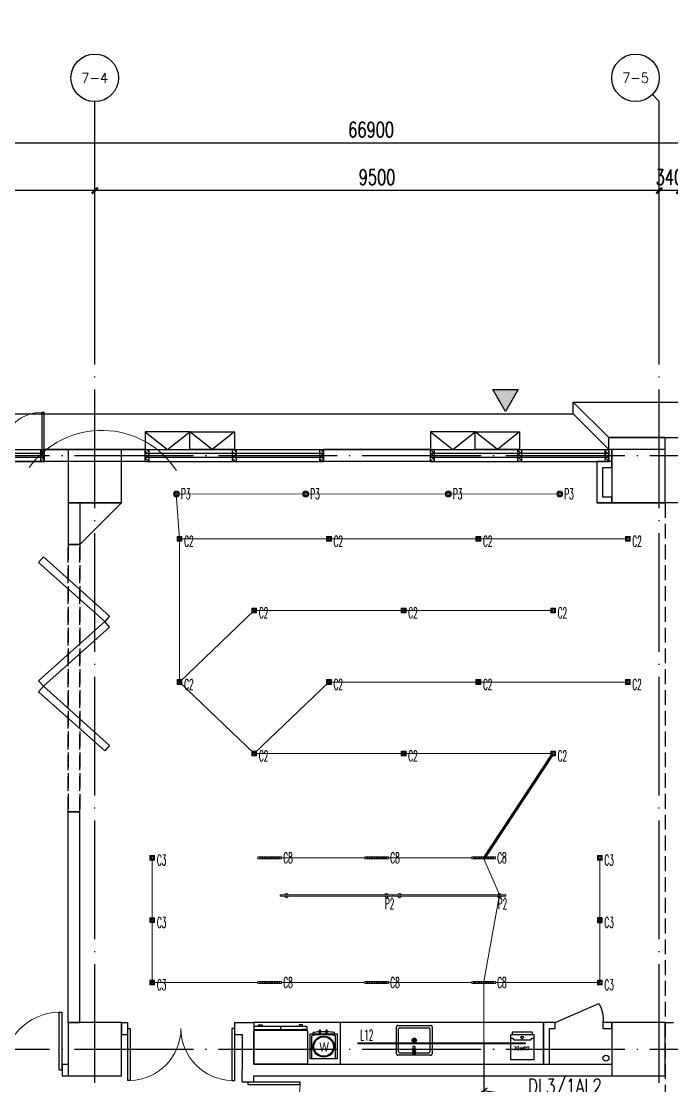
# Model space of a CAD drawing. Extents: x -621157 to 1764546, y -106808 to 741893.
# Drawn here: x 568333 to 579277, y -11864 to 6062 of the extents above; entities that cross this region are included whole.
import ezdxf
from ezdxf import colors
from ezdxf.entities.mleader import LeaderData, LeaderLine
from ezdxf.enums import TextEntityAlignment as Align
from ezdxf.math import Vec2, Vec3
from ezdxf.xclip import XClip

# ---------------------------------------------------------------- set-up
doc = ezdxf.new("R2010")
doc.units = 0
doc.header["$LTSCALE"] = 1000
doc.header["$MEASUREMENT"] = 0
doc.header["$XCLIPFRAME"] = 0
for name, pattern in [('DASH', [0.35, 0.25, -0.1]), ('DOT', [6.35, 0, -6.35]), ('XREF-A-101-平面图_t3$0$__DASH', [0.35, 0.25, -0.1]), ('XREF-A-101-平面图_t3$0$DASH', [0.35, 0.25, -0.1]), ('XREF-A-101-平面图_t3$0$DOTE', [2.42, 2, -0.2, 0.02, -0.2])]:
    doc.linetypes.add(name, pattern=pattern)
for name, color, linetype in [('0-底图', 7, 'Continuous'), ('AXIS_TEXT', 7, 'Continuous'), ('WIRE-照明', 4, 'Continuous'), ('XREF-A-101-平面图_t3$0$A-COLUMN', 8, 'Continuous'), ('XREF-A-101-平面图_t3$0$A-DOTE', 8, 'Continuous'), ('XREF-A-101-平面图_t3$0$A-GROUND', 8, 'Continuous'), ('XREF-A-101-平面图_t3$0$A-SEE', 8, 'Continuous'), ('XREF-A-101-平面图_t3$0$A-WALL-FILL', 8, 'Continuous'), ('XREF-A-101-平面图_t3$0$A-WINDOW', 8, 'Continuous'), ('XREF-A-101-平面图_t3$0$A-开启符号', 8, 'Continuous'), ('XREF-A-101-平面图_t3$0$AXIS', 8, 'Continuous'), ('XREF-A-101-平面图_t3$0$DOOR-INF', 8, 'Continuous'), ('XREF-A-101-平面图_t3$0$F-B-INF', 8, 'Continuous'), ('XREF-A-101-平面图_t3$0$F-L-INF', 8, 'Continuous'), ('XREF-A-101-平面图_t3$0$GROUND', 8, 'Continuous'), ('XREF-A-101-平面图_t3$0$I-SURFACE', 8, 'Continuous'), ('XREF-A-101-平面图_t3$0$I-WALL-GYPSUM', 8, 'Continuous'), ('XREF-A-101-平面图_t3$0$PARTITION-INF', 8, 'Continuous'), ('XREF-A-101-平面图_t3$0$PUB_HATCH', 8, 'Continuous'), ('XREF-A-101-平面图_t3$0$PUB_TEXT', 8, 'Continuous'), ('XREF-A-101-平面图_t3$0$VPIPE-消防', 8, 'Continuous')]:
    doc.layers.add(name, color=color, linetype=linetype)
doc.layers.add('00-dali线', color=3, linetype='Continuous', true_color=0x00ff00)
doc.layers.add('00-照明回路线', color=6, linetype='Continuous', lineweight=0)
doc.layers.add('LIGHT-INF', color=6, linetype='Continuous', lineweight=0)
doc.styles.add('COMPLEX', font='COMPLEX')
doc.styles.add('E-FST', font='txt.shx', dxfattribs={"width": 0.75, "height": 250, "bigfont": '@@gbcbig.shx'})
doc.styles.add('INF DIM', font='SIMPLEX.SHX', dxfattribs={"width": 0.7, "bigfont": 'hztxt.shx'})
doc.styles.add('XREF-A-101-平面图_t3$0$69F Layout plan$0$Standard', font='arial.ttf', dxfattribs={"width": 0.8})
doc.styles.add('XREF-A-101-平面图_t3$0$A-AXIS-LABEL', font='COMPLEX', dxfattribs={"bigfont": 'GBCBIG'})
doc.styles.add('XREF-A-101-平面图_t3$0$A-DIM_T3', font='SIMPLEX', dxfattribs={"width": 0.705882, "bigfont": 'GBCBIG'})
doc.styles.add('XREF-A-101-平面图_t3$0$ROMANS', font='romans.shx')
doc.dimstyles.new('XREF-A-101-平面图_t3$0$A-DIM-100', dxfattribs={"dimscale": 100, "dimtxt": 2.55, "dimasz": 1, "dimexe": 2.5, "dimexo": 3, "dimgap": 1, "dimtad": 1, "dimdec": 0, "dimzin": 0, "dimdsep": 46, "dimtxsty": 'XREF-A-101-平面图_t3$0$A-DIM_T3', "dimblk": 'XREF-A-101-平面图_t3$0$_ArchTick', "dimcen": 0.09, "dimclrt": 7, "dimazin": 2, "dimtfac": 1, "dimtdec": 0, "dimtix": 1, "dimtmove": 2, "dimatfit": 3, "dimfxl": 0, "dimtolj": 1, "dimtzin": 0, "dimarcsym": 0})

# ---------------------------------------------------------------- blocks, each defined once
blk = doc.blocks.new('XREF-A-101-平面图_t3$0$_ArchTick')
at = {"color": 0, "linetype": 'ByBlock', "const_width": 0.4}
blk.add_lwpolyline([(-0.5, -0.5), (0.5, 0.5)], dxfattribs=at)
blk = doc.blocks.new('*D25415')
at = {"layer": 'Defpoints', "color": 0}
for p in [(38000, 44460), (38000, 43300), (38340, 43300)]:
    blk.add_point(p, dxfattribs=at)
at = {"layer": 'XREF-A-101-平面图_t3$0$AXIS', "color": 0, "lineweight": -2}
for p, q in [((38000, 43600), (38000, 44710)), ((38340, 43600), (38340, 44710)), ((38000, 44460), (37900, 44460)), ((38340, 44460), (38000, 44460)), ((38340, 44460), (38440, 44460))]:
    blk.add_line(p, q, dxfattribs=at)
at = {"layer": 'XREF-A-101-平面图_t3$0$AXIS', "color": 0, "linetype": 'ByBlock', "lineweight": -2, "xscale": 100, "yscale": 100, "zscale": 100}
blk.add_blockref('XREF-A-101-平面图_t3$0$_ArchTick', (38000, 44460), dxfattribs=at)
at = {"layer": 'XREF-A-101-平面图_t3$0$AXIS', "color": 0, "linetype": 'ByBlock', "lineweight": -2, "xscale": 100, "yscale": 100, "zscale": 100, "rotation": 180}
blk.add_blockref('XREF-A-101-平面图_t3$0$_ArchTick', (38340, 44460), dxfattribs=at)
at = {"layer": 'XREF-A-101-平面图_t3$0$AXIS', "color": 7, "insert": (38170, 44687), "char_height": 255, "attachment_point": 5, "style": 'XREF-A-101-平面图_t3$0$A-DIM_T3'}
blk.add_mtext('\\A1;340', dxfattribs=at)
blk = doc.blocks.new('*D25416')
at = {"layer": 'Defpoints', "color": 0}
for p in [(28500, 44460), (28500, 43300), (38000, 43300)]:
    blk.add_point(p, dxfattribs=at)
at = {"layer": 'XREF-A-101-平面图_t3$0$AXIS', "color": 0, "lineweight": -2}
for p, q in [((28500, 43600), (28500, 44710)), ((38000, 43600), (38000, 44710)), ((38000, 44460), (28500, 44460))]:
    blk.add_line(p, q, dxfattribs=at)
at = {"layer": 'XREF-A-101-平面图_t3$0$AXIS', "color": 0, "linetype": 'ByBlock', "lineweight": -2, "xscale": 100, "yscale": 100, "zscale": 100, "rotation": 180}
blk.add_blockref('XREF-A-101-平面图_t3$0$_ArchTick', (28500, 44460), dxfattribs=at)
at = {"layer": 'XREF-A-101-平面图_t3$0$AXIS', "color": 0, "linetype": 'ByBlock', "lineweight": -2, "xscale": 100, "yscale": 100, "zscale": 100}
blk.add_blockref('XREF-A-101-平面图_t3$0$_ArchTick', (38000, 44460), dxfattribs=at)
at = {"layer": 'XREF-A-101-平面图_t3$0$AXIS', "color": 7, "insert": (33250, 44687), "char_height": 255, "attachment_point": 5, "style": 'XREF-A-101-平面图_t3$0$A-DIM_T3'}
blk.add_mtext('\\A1;9500', dxfattribs=at)
blk = doc.blocks.new('*D25417')
at = {"layer": 'Defpoints', "color": 0}
for p in [(19000, 44460), (19000, 43300), (28500, 43300)]:
    blk.add_point(p, dxfattribs=at)
at = {"layer": 'XREF-A-101-平面图_t3$0$AXIS', "color": 0, "lineweight": -2}
for p, q in [((19000, 43600), (19000, 44710)), ((28500, 43600), (28500, 44710)), ((28500, 44460), (19000, 44460))]:
    blk.add_line(p, q, dxfattribs=at)
at = {"layer": 'XREF-A-101-平面图_t3$0$AXIS', "color": 0, "linetype": 'ByBlock', "lineweight": -2, "xscale": 100, "yscale": 100, "zscale": 100, "rotation": 180}
blk.add_blockref('XREF-A-101-平面图_t3$0$_ArchTick', (19000, 44460), dxfattribs=at)
at = {"layer": 'XREF-A-101-平面图_t3$0$AXIS', "color": 0, "linetype": 'ByBlock', "lineweight": -2, "xscale": 100, "yscale": 100, "zscale": 100}
blk.add_blockref('XREF-A-101-平面图_t3$0$_ArchTick', (28500, 44460), dxfattribs=at)
at = {"layer": 'XREF-A-101-平面图_t3$0$AXIS', "color": 7, "insert": (23750, 44687), "char_height": 255, "attachment_point": 5, "style": 'XREF-A-101-平面图_t3$0$A-DIM_T3'}
blk.add_mtext('\\A1;9500', dxfattribs=at)
blk = doc.blocks.new('_AXISO')
blk.add_circle((0, 0), 0.5)
at = {"layer": 'AXIS_TEXT', "style": 'COMPLEX'}
blk.add_attdef('A', text='', height=0.56, dxfattribs=at).set_placement((-0.25, -0.28), (0.25, -0.28), align=Align.FIT)
blk = doc.blocks.new('*D25422')
at = {"layer": 'Defpoints', "color": 0}
for p in [(-300, 45260), (-300, 43300), (66600, 43300)]:
    blk.add_point(p, dxfattribs=at)
at = {"layer": 'XREF-A-101-平面图_t3$0$AXIS', "color": 0, "lineweight": -2}
for p, q in [((-300, 43600), (-300, 45510)), ((66600, 43600), (66600, 45510)), ((66600, 45260), (-300, 45260))]:
    blk.add_line(p, q, dxfattribs=at)
at = {"layer": 'XREF-A-101-平面图_t3$0$AXIS', "color": 0, "linetype": 'ByBlock', "lineweight": -2, "xscale": 100, "yscale": 100, "zscale": 100, "rotation": 180}
blk.add_blockref('XREF-A-101-平面图_t3$0$_ArchTick', (-300, 45260), dxfattribs=at)
at = {"layer": 'XREF-A-101-平面图_t3$0$AXIS', "color": 0, "linetype": 'ByBlock', "lineweight": -2, "xscale": 100, "yscale": 100, "zscale": 100}
blk.add_blockref('XREF-A-101-平面图_t3$0$_ArchTick', (66600, 45260), dxfattribs=at)
at = {"layer": 'XREF-A-101-平面图_t3$0$AXIS', "color": 7, "insert": (33150, 45487), "char_height": 255, "attachment_point": 5, "style": 'XREF-A-101-平面图_t3$0$A-DIM_T3'}
blk.add_mtext('\\A1;66900', dxfattribs=at)
blk = doc.blocks.new('XREF-A-101-平面图_t3$0$G$C869EB286')
at = {"layer": 'XREF-A-101-平面图_t3$0$A-WINDOW'}
h = blk.add_hatch(dxfattribs=at)
h.set_pattern_fill('ANSI31', color=256, scale=25)
h.set_pattern_definition([(45, (-143.957, -89940), (-28.0633, 28.0633), [])])
h.paths.add_polyline_path([(0, 60), (200, 60), (200, 0), (0, 0)])
blk.add_lwpolyline([(0, 60), (200, 60), (200, 0), (0, 0)], close=True, dxfattribs=at)
blk = doc.blocks.new('XREF-A-101-平面图_t3$0$柱网1F')
at = {"layer": 'XREF-A-101-平面图_t3$0$A-COLUMN'}
for points in [[(28050, -800), (28950, -800), (28950, 100), (28050, 100)], [(37200, -800), (38100, -800), (38100, 100), (37200, 100)], [(28050, -10450), (28950, -10450), (28950, -9550), (28050, -9550)], [(37200, -10450), (38100, -10450), (38100, -9550), (37200, -9550)]]:
    blk.add_lwpolyline(points, close=True, dxfattribs=at)
blk = doc.blocks.new('XREF-A-101-平面图_t3$0$轴网(2)')
at = {"layer": 'XREF-A-101-平面图_t3$0$A-DOTE', "linetype": 'XREF-A-101-平面图_t3$0$DOTE'}
for p, q in [((28500, -3300), (28500, 43300)), ((38000, -3300), (38000, 43300))]:
    blk.add_line(p, q, dxfattribs=at)
blk = doc.blocks.new('XREF-A-101-平面图_t3$0$Reflesh-900')
for p, q in [((450, 53), (-450, 53)), ((-450, 53), (-370, 53)), ((0, 0), (0, 53))]:
    blk.add_line(p, q)
for points in [[(-430, 64, -0.414214), (-450, 84), (-450, 634), (450, 634), (450, 84, -0.414214), (430, 64)], [(435, -1, 0.368203), (451, 19), (451, 53), (-449, 53), (-449, 19, 0.368203), (-432, -1, -0.001541)]]:
    blk.add_lwpolyline(points, format="xyb", close=True)
for points in [[(-370, -3), (-370, -24, 0.414214), (-365, -29), (-315, -29, 0.414214), (-310, -24), (-310, 0)], [(370, -3), (370, -24, -0.414214), (365, -29), (315, -29, -0.414214), (310, -24), (310, 0)]]:
    blk.add_lwpolyline(points, format="xyb")
blk = doc.blocks.new('XREF-A-101-平面图_t3$0$coffeemachine_PL-01')
blk.add_lwpolyline([(-195, 426), (195, 426), (195, 0), (-195, 0)], close=True)
at = {"color": 8}
blk.add_lwpolyline([(195, 64), (165, 64), (144, 93), (0, 93), (-144, 93), (-165, 64), (-195, 64)], dxfattribs=at)
blk.add_lwpolyline([(-172, 0), (-172, -26, 0.414214), (-162, -36), (162, -36, 0.414214), (172, -26), (172, 0)], format="xyb", dxfattribs=at)
blk.add_circle((0, 50), 22.5)
at = {"insert": (7, 233), "char_height": 50, "width": 870.54, "attachment_point": 5, "style": 'XREF-A-101-平面图_t3$0$ROMANS'}
blk.add_mtext('COFFEE', dxfattribs=at)
blk = doc.blocks.new('XREF-A-101-平面图_t3$0$A$C2C206FAC')
for p, q in [((0, 485), (400, 485)), ((0, 485), (0, 98)), ((400, 485), (400, 98)), ((20, 94), (20, 44)), ((148, 50), (145, 0)), ((145, 0), (160, 0)), ((148, 50), (150, 50)), ((155, 50), (157, 50)), ((157, 50), (160, 0)), ((260, 50), (257, 0)), ((257, 0), (272, 0)), ((260, 50), (262, 50)), ((267, 50), (269, 50)), ((269, 50), (272, 0)), ((380, 94), (380, 44))]:
    blk.add_line(p, q)
for centre, radius in [((200, 278), 179), ((200, 278), 164), ((153, 50), 2.6), ((265, 50), 2.6)]:
    blk.add_circle(centre, radius)
for centre, radius, start, end in [((200, 1084), 1006, 258.547, 281.4897), ((200, 1084), 1056, 260.1999, 267.1079), ((152, 54), 10.9, 296.6275, 243.5797), ((200, 1084), 1056, 267.7307, 273.2177), ((265, 54), 10.9, 296.6275, 243.5797), ((200, 1084), 1056, 273.8352, 279.8368)]:
    blk.add_arc(centre, radius, start, end)
at = {"insert": (1123, 210), "char_height": 150, "width": 1952.54, "attachment_point": 1, "rotation": 180, "style": 'XREF-A-101-平面图_t3$0$69F Layout plan$0$Standard'}
blk.add_mtext('\\pxi5.6747;W', dxfattribs=at)
blk = doc.blocks.new('XREF-A-101-平面图_t3$0$yuouioui')
at = {"linetype": 'XREF-A-101-平面图_t3$0$__DASH', "ltscale": 1000}
blk.add_lwpolyline([(300666, 20452), (301087, 20452), (301087, 20000), (300666, 20000)], close=True, dxfattribs=at)
at = {"linetype": 'XREF-A-101-平面图_t3$0$__DASH', "ltscale": 1000, "rotation": 89.98165643611132}
blk.add_blockref('XREF-A-101-平面图_t3$0$A$C2C206FAC', (301151, 20026), dxfattribs=at)
blk = doc.blocks.new('XREF-A-101-平面图_t3$0$WashBasin')
at = {"color": 8}
for p, q in [((272, 500), (272, 495)), ((272, 495), (285, 486)), ((272, 495), (302, 495)), ((285, 486), (285, 464)), ((285, 486), (302, 486)), ((285, 454), (285, 440)), ((332, 495), (302, 495)), ((320, 486), (302, 486)), ((332, 495), (320, 486)), ((320, 486), (320, 464)), ((320, 454), (320, 440)), ((332, 500), (332, 495)), ((275, 250), (325, 250)), ((300, 225), (300, 275))]:
    blk.add_line(p, q, dxfattribs=at)
for points in [[(0, 25), (0, 475)], [(25, 500), (575, 500)], [(600, 475), (600, 25)], [(575, 0), (25, 0)]]:
    blk.add_lwpolyline(points)
for points in [[(38, 63), (38, 438)], [(63, 463), (538, 463)], [(563, 438), (563, 63)], [(538, 38), (63, 38)]]:
    blk.add_lwpolyline(points, dxfattribs=at)
for points in [[(302, 464), (285, 464, 1), (285, 454), (302, 454)], [(316, 397), (316, 355, -1), (289, 355), (289, 397)], [(302, 464), (320, 464, -1), (320, 454), (302, 454)]]:
    blk.add_lwpolyline(points, format="xyb", dxfattribs=at)
for centre, radius in [((302, 423), 4.51), ((300, 250), 37.5), ((300, 250), 25)]:
    blk.add_circle(centre, radius, dxfattribs=at)
for centre, start, end in [((22, 478), 81.8699, 188.1301), ((578, 478), 351.8699, 98.1301), ((22, 22), 171.8699, 278.1301), ((578, 22), 261.8699, 8.1301)]:
    blk.add_arc(centre, 22.1, start, end)
for centre, radius, start, end in [((59, 441), 22.1, 81.8699, 188.1301), ((280, 434), 6.65, 75.1582, 220.8774), ((334, 480), 77.3, 220.8774, 232.5424), ((302, 420), 26.9, 162.3089, 257.9711), ((308, 539), 102, 255.1582, 266.5866), ((302, 420), 26.9, 47.1315, 132.7667), ((277, 406), 15.5, 3.2094, 52.5424), ((335, 410), 42.5, 183.2094, 198.0112), ((302, 399), 7.35, 198.0112, 271.9664), ((296, 539), 102, 273.4134, 284.8418), ((302, 399), 7.35, 268.0336, 341.9888), ((302, 420), 26.9, 282.4857, 17.3853), ((269, 410), 42.5, 341.9888, 356.7906), ((327, 406), 15.5, 127.4576, 176.7906), ((270, 480), 77.3, 307.4576, 319.1226), ((324, 434), 6.65, 319.1226, 104.8418), ((541, 441), 22.1, 351.8699, 98.1301), ((59, 59), 22.1, 171.8699, 278.1301), ((541, 59), 22.1, 261.8699, 8.1301)]:
    blk.add_arc(centre, radius, start, end, dxfattribs=at)
blk = doc.blocks.new('XREF-A-101-平面图_t3$0$G$C392A9A82')
blk.add_line((31818, -10350), (34463, -10350))
blk.add_lwpolyline([(32728, -9650), (32728, -10350)])
at = {"layer": 'XREF-A-101-平面图_t3$0$DOOR-INF'}
for points in [[(27655, -1901), (27738, -1808), (28850, -2804), (28767, -2897)], [(27655, -3893), (27738, -3986), (28850, -2990), (28767, -2897)], [(27655, -4079), (27738, -3986), (28850, -4983), (28767, -5075)]]:
    blk.add_lwpolyline(points, close=True, dxfattribs=at)
at = {"layer": 'XREF-A-101-平面图_t3$0$F-B-INF', "color": 8, "linetype": 'XREF-A-101-平面图_t3$0$__DASH'}
blk.add_lwpolyline([(28150, -6100), (28350, -6100), (28350, -1600), (28150, -1600)], close=True, dxfattribs=at)
at = {"layer": 'XREF-A-101-平面图_t3$0$F-L-INF', "ltscale": 0.15}
blk.add_lwpolyline([(31278, -9650), (31278, -10350), (36150, -10350), (36150, -9650)], close=True, dxfattribs=at)
at = {"layer": 'XREF-A-101-平面图_t3$0$I-SURFACE'}
blk.add_line((38200, -9650), (38340, -9650), dxfattribs=at)
at = {"layer": 'XREF-A-101-平面图_t3$0$I-WALL-GYPSUM'}
blk.add_lwpolyline([(37300, -900), (37300, -800), (37150, -800), (37150, -300), (37300, -300), (37300, -200), (37050, -200), (37050, -900), (37300, -900)], dxfattribs=at)
at = {"layer": 'XREF-A-101-平面图_t3$0$PARTITION-INF'}
for p, q in [((28150, -900), (28150, -1600)), ((29050, -900), (28150, -900)), ((29050, -900), (28350, -1600)), ((39490, -900), (37050, -900)), ((28350, -1600), (28150, -1600))]:
    blk.add_line(p, q, dxfattribs=at)
blk.add_lwpolyline([(36350, -9650), (37084, -9331, -0.164662), (37150, -9650)], format="xyb", dxfattribs=at)
blk.add_lwpolyline([(36350, -9650), (36150, -9650), (36150, -10350), (36250, -10350), (36250, -9750), (36350, -9750), (36350, -9650)], dxfattribs=at)
blk.add_lwpolyline([(37300, -9650), (37150, -9650), (37150, -9750), (37300, -9750)], close=True, dxfattribs=at)
at = {"layer": 'XREF-A-101-平面图_t3$0$VPIPE-消防'}
blk.add_circle((37202, -10251), 50, dxfattribs=at)
at = {"layer": 'XREF-A-101-平面图_t3$0$F-L-INF', "ltscale": 0.15}
for name, p, rotation in [('XREF-A-101-平面图_t3$0$Reflesh-900', (31728, -9716), 180), ('XREF-A-101-平面图_t3$0$yuouioui', (52679, -310927), 90), ('XREF-A-101-平面图_t3$0$WashBasin', (34276, -9700), 180), ('XREF-A-101-平面图_t3$0$coffeemachine_PL-01', (35794, -9850), 180)]:
    blk.add_blockref(name, p, dxfattribs=dict(at, rotation=rotation))
blk = doc.blocks.new('XREF-A-101-平面图_t3$0$bz1')
at = {"layer": 'XREF-A-101-平面图_t3$0$PUB_HATCH'}
h = blk.add_hatch(color=1, dxfattribs=at)
h.dxf.hatch_style = 1
h.paths.add_polyline_path([(4866032, -641203), (4865818, -641573), (4866245, -641573)])
at = {"layer": 'XREF-A-101-平面图_t3$0$PUB_TEXT', "color": 1}
blk.add_lwpolyline([(4866032, -641203), (4865818, -641573), (4866245, -641573)], close=True, dxfattribs=at)
blk = doc.blocks.new('XREF-A-101-平面图_t3$0$G$C34B60025')
at = {"xscale": -1, "rotation": 180}
blk.add_blockref('XREF-A-101-平面图_t3$0$bz1', (-4830720, -740364), dxfattribs=at)
blk = doc.blocks.new('XREF-A-101-平面图_t3$0$WINDOW2DLIB$SYSLIB$00000001')
at = {"color": 0}
for points in [[(-0.5, 0.5), (-0.5, -0.5)], [(-0.5, 0.5), (0.5, 0.5)], [(0.5, -0.5), (0.5, 0.5)], [(0.5, 0.1667), (-0.5, 0.1667)], [(0.5, -0.1667), (-0.5, -0.1667)], [(-0.5, -0.5), (0.5, -0.5)]]:
    blk.add_lwpolyline(points, dxfattribs=at)
blk = doc.blocks.new('XREF-A-101-平面图_t3$0$DOOR2DLIB$SYSLIB$00000108')
at = {"color": 0}
for p, q in [((-0.5, 0), (-0.5, 0.4875)), ((-0.475, 0.4875), (-0.5, 0.4875)), ((-0.475, 0), (-0.475, 0.4875)), ((0.475, 0), (0.475, 0.4875)), ((0.475, 0.4875), (0.5, 0.4875)), ((0.5, 0), (0.5, 0.4875)), ((-0.5, 0), (-0.475, 0)), ((0.5, 0), (0.475, 0))]:
    blk.add_line(p, q, dxfattribs=at)
at = {"color": 0, "lineweight": 13}
for centre, start, end in [((-0.4875, 0), 0, 88.53072), ((0.4875, 0), 91.46928, 180)]:
    blk.add_arc(centre, 0.4875, start, end, dxfattribs=at)
blk = doc.blocks.new('XREF-A-101-平面图_t3$0$DOOR2DLIB$SYSLIB$00000107')
at = {"color": 0}
for p, q in [((0.45, 0.975), (0.5, 0.975)), ((0.45, 0), (0.45, 0.975)), ((0.5, 0), (0.5, 0.975)), ((0.5, 0), (0.45, 0))]:
    blk.add_line(p, q, dxfattribs=at)
at = {"color": 0, "lineweight": 13}
blk.add_arc((0.475, 0), 0.975, 91.4693, 180, dxfattribs=at)
blk = doc.blocks.new('Infinity011318299')
at = {"linetype": 'DOT'}
blk.add_wipeout([(-40, 40), (40, 40), (40, -40), (-40, -40)], dxfattribs=at)
for points in [[(40, 40), (-40, 40), (-40, -40), (40, -40)], [(30, 30), (30, -30), (-30, -30), (-30, 30)]]:
    blk.add_lwpolyline(points, close=True)
for radius in [29.3, 22.5]:
    blk.add_circle((0, 0), radius)
at = {"style": 'INF DIM', "width": 0.5}
blk.add_text('C2', height=180, dxfattribs=at).set_placement((78, -130))
blk = doc.blocks.new('Infinity0113182699')
at = {"linetype": 'DASH', "ltscale": 0.02}
blk.add_lwpolyline([(-2, 1), (2, 1), (2, -1), (-2, -1)], close=True, dxfattribs=at)
for radius in [50, 47, 31, 30, 26.6, 4.39, 2.82]:
    blk.add_circle((0, 0), radius)
at = {"style": 'INF DIM', "width": 0.5}
blk.add_text('P3', height=180, dxfattribs=at).set_placement((77, -90))
blk = doc.blocks.new('Infinity01131843401')
blk.add_lwpolyline([(-200, -17), (-200, 18), (200, 18), (200, -17)], close=True)
for centre in [(-160, 0), (-120, 0), (-80, 0), (-40, 0), (0, 0), (40, 0), (80, 0), (120, 0), (160, 0)]:
    blk.add_circle(centre, 10)
at = {"style": 'INF DIM', "width": 0.5}
blk.add_text('C8', height=180, dxfattribs=at).set_placement((228, -92))
blk = doc.blocks.new('Infinity0113190799')
blk.add_lwpolyline([(0, 11), (1900, 11), (1900, -11), (0, -11)], close=True)
at = {"extrusion": (0, 0, -1)}
for start_param, end_param in [(5.044865, 7.521506), (1.844926, 4.438259)]:
    blk.add_ellipse((110, -1), major_axis=(0, 36.8), ratio=0.797336, start_param=start_param, end_param=end_param, dxfattribs=at)
for start_param, end_param in [(5.044865, 7.521506), (8.128111, 10.721445)]:
    blk.add_ellipse((1790, -1), major_axis=(0, 36.8), ratio=0.797336, start_param=start_param, end_param=end_param)
at = {"style": 'INF DIM', "width": 0.5}
blk.add_text('P2', height=180, dxfattribs=at).set_placement((1765, -228))
blk = doc.blocks.new('Infinity011318299123')
at = {"linetype": 'DOT'}
blk.add_wipeout([(-40, 40), (40, 40), (40, -40), (-40, -40)], dxfattribs=at)
for points in [[(40, 40), (-40, 40), (-40, -40), (40, -40)], [(30, 30), (30, -30), (-30, -30), (-30, 30)]]:
    blk.add_lwpolyline(points, close=True)
for radius in [29.3, 22.5]:
    blk.add_circle((0, 0), radius)
at = {"style": 'INF DIM', "width": 0.5}
blk.add_text('C3', height=180, dxfattribs=at).set_placement((78, -130))
blk = doc.blocks.new('G$C6C03BD24')
at = {"layer": 'LIGHT-INF', "color": 6}
blk.add_lwpolyline([(32928, -9890), (35750, -9890), (35750, -9910), (32928, -9910)], close=True, dxfattribs=at)
for name, p in [('Infinity0113182699', (29875, -648)), ('Infinity0113182699', (32050, -648)), ('Infinity0113182699', (34450, -648)), ('Infinity0113182699', (36325, -648)), ('Infinity011318299', (29927, -1405)), ('Infinity011318299', (32441, -1405)), ('Infinity011318299', (34955, -1405)), ('Infinity011318299', (37469, -1405)), ('Infinity011318299', (31184, -2610)), ('Infinity011318299', (33698, -2610)), ('Infinity011318299', (36212, -2610)), ('Infinity011318299', (29927, -3815)), ('Infinity011318299', (32441, -3815)), ('Infinity011318299', (34955, -3815)), ('Infinity011318299', (37469, -3815)), ('Infinity011318299', (31184, -5020)), ('Infinity011318299', (33698, -5020)), ('Infinity011318299', (36212, -5020)), ('Infinity011318299123', (29468, -6775)), ('Infinity01131843401', (31445, -6775)), ('Infinity01131843401', (33245, -6775)), ('Infinity01131843401', (35045, -6775)), ('Infinity011318299123', (36998, -6775)), ('Infinity0113190799', (31618, -7410)), ('Infinity0113190799', (33518, -7410)), ('Infinity011318299123', (29468, -7825)), ('Infinity011318299123', (29468, -8875)), ('Infinity01131843401', (31445, -8875)), ('Infinity01131843401', (33245, -8875)), ('Infinity01131843401', (35045, -8875)), ('Infinity011318299123', (36998, -8875))]:
    blk.add_blockref(name, p, dxfattribs=at)
at = {"style": 'INF DIM', "width": 0.5}
blk.add_text('L12', height=180, dxfattribs=at).set_placement((32968, -9851))
at = {"linetype": 'DOT'}
blk.add_wipeout([(36958, -7785), (37038, -7785), (37038, -7865), (36958, -7865)], dxfattribs=at)
for points in [[(37038, -7785), (36958, -7785), (36958, -7865), (37038, -7865)], [(37028, -7795), (37028, -7855), (36968, -7855), (36968, -7795)]]:
    blk.add_lwpolyline(points, close=True)
for radius in [29.3, 22.5]:
    blk.add_circle((36998, -7825), radius)
at = {"style": 'INF DIM', "width": 0.5}
blk.add_text('C3', height=180, dxfattribs=at).set_placement((37076, -7955))
blk = doc.blocks.new('_Oblique')
at = {"color": 0, "linetype": 'ByBlock', "lineweight": -2}
blk.add_line((-0.5, -0.5), (0.5, 0.5), dxfattribs=at)
blk = doc.blocks.new('XREF-A-101-平面图_t3$0$轴网')
at = {"layer": 'XREF-A-101-平面图_t3$0$A-DOTE', "linetype": 'XREF-A-101-平面图_t3$0$DOTE'}
for p, q in [((28500, -3300), (28500, 43300)), ((38000, -3300), (38000, 43300)), ((-3300, 40000), (69800, 40000)), ((-3300, 30000), (69800, 30000))]:
    blk.add_line(p, q, dxfattribs=at)
at = {"layer": 'XREF-A-101-平面图_t3$0$AXIS'}
for p, q in [((38000, 45959.5), (37882.8, 46076.7)), ((28500, 43300), (28500, 45959.5)), ((38000, 43300), (38000, 45959.5))]:
    blk.add_line(p, q, dxfattribs=at)
ref = blk.add_blockref('_AXISO', (28500, 46359.5), dxfattribs=dict(at, xscale=800, yscale=800, zscale=800))
ref.add_attrib('A', '7-4', dxfattribs={"color": 7, "height": 163.41, "style": 'XREF-A-101-平面图_t3$0$A-AXIS-LABEL', "width": 0.935484}).set_placement((28274.3, 46277.8), (28725.7, 46277.8), align=Align.FIT)
ref = blk.add_blockref('_AXISO', (37600, 46359.5), dxfattribs=dict(at, xscale=800, yscale=800, zscale=800))
ref.add_attrib('A', '7-5', dxfattribs={"color": 7, "height": 168.54, "style": 'XREF-A-101-平面图_t3$0$A-AXIS-LABEL', "width": 0.933333}).set_placement((37375.3, 46275.2), (37824.7, 46275.2), align=Align.FIT)
for p1, p2, distance, picture, middle in [((66600, 43300), (-300, 43300), -1959.5, '*D25422', (33150, 45487)), ((28500, 43300), (19000, 43300), -1159.5, '*D25417', (23750, 44687)), ((38000, 43300), (28500, 43300), -1159.5, '*D25416', (33250, 44687)), ((38340, 43300), (38000, 43300), -1159.5, '*D25415', (38170, 44687))]:
    dim = blk.add_aligned_dim(p1=p1, p2=p2, distance=distance, dimstyle='XREF-A-101-平面图_t3$0$A-DIM-100', dxfattribs=at)
    dim.commit()
    dim.dimension.update_dxf_attribs({"geometry": picture, "text_midpoint": middle})
blk = doc.blocks.new('XREF-A-101-平面图_t3')
at = {"layer": 'XREF-A-101-平面图_t3$0$A-GROUND', "linetype": 'XREF-A-101-平面图_t3$0$DASH'}
for points in [[(238100, 139200), (238100, 100400)], [(238100, 39200), (238100, 600)]]:
    blk.add_lwpolyline(points, dxfattribs=at)
at = {"layer": 'XREF-A-101-平面图_t3$0$A-SEE', "linetype": 'XREF-A-101-平面图_t3$0$DASH'}
blk.add_lwpolyline([(228050, 38500), (228250, 38500), (228250, 34000), (228050, 34000)], close=True, dxfattribs=at)
at = {"layer": 'XREF-A-101-平面图_t3$0$A-WALL-FILL', "color": 171}
blk.add_line((238100, 40300), (237150, 40300), dxfattribs=at)
at = {"layer": 'XREF-A-101-平面图_t3$0$A-开启符号', "linetype": 'Continuous'}
for points in [[(229350, 40400), (229350, 40100), (230100, 40100), (230100, 40400)], [(230850, 40400), (230850, 40100), (230100, 40100), (230100, 40400)], [(234150, 40400), (234150, 40100), (234900, 40100), (234900, 40400)], [(235650, 40400), (235650, 40100), (234900, 40100), (234900, 40400)]]:
    blk.add_lwpolyline(points, close=True, dxfattribs=at)
for points in [[(229350, 40400), (229725, 40100), (230100, 40400)], [(230850, 40400), (230475, 40100), (230100, 40400)], [(234150, 40400), (234525, 40100), (234900, 40400)], [(235650, 40400), (235275, 40100), (234900, 40400)]]:
    blk.add_lwpolyline(points, dxfattribs=at)
at = {"layer": 'XREF-A-101-平面图_t3$0$GROUND'}
for p, q in [((236550, 40900), (237150, 40300)), ((236550, 40700), (237150, 40100)), ((237150, 40100), (237150, 40300)), ((237150, 40300), (247200, 40300)), ((213350, 40100), (237150, 40100))]:
    blk.add_line(p, q, dxfattribs=at)
blk.add_lwpolyline([(213350, 40700), (236550, 40700), (236550, 40900), (247200, 40900)], dxfattribs=at)
at = {"layer": 'XREF-A-101-平面图_t3$0$A-COLUMN'}
blk.add_blockref('XREF-A-101-平面图_t3$0$柱网1F', (200000, 40000), dxfattribs=at)
at = {"layer": 'XREF-A-101-平面图_t3$0$A-DOTE'}
for name, p in [('XREF-A-101-平面图_t3$0$轴网(2)', (200000, 100000)), ('XREF-A-101-平面图_t3$0$轴网', (200000, 0))]:
    blk.add_blockref(name, p, dxfattribs=at)
at = {"layer": 'XREF-A-101-平面图_t3$0$A-WINDOW', "rotation": 270}
for p in [(227590, 40100), (229350, 40100), (230820, 40100), (232290, 40100), (234150, 40100), (235620, 40100), (237090, 40100)]:
    blk.add_blockref('XREF-A-101-平面图_t3$0$G$C869EB286', p, dxfattribs=at)
blk.add_blockref('XREF-A-101-平面图_t3$0$G$C392A9A82', (199900, 40100))
at = {"layer": 'XREF-A-101-平面图_t3$0$A-WALL-FILL', "color": 171}
for p, q in [((237150, 40100), (237150, 40300)), ((238100, 40100), (238100, 40300)), ((229350, 40100), (227650, 40100)), ((234150, 40100), (232350, 40100)), ((238100, 40100), (237150, 40100)), ((237200, 40100), (237150, 40100)), ((237200, 39900), (237200, 40100)), ((229350, 39900), (227650, 39900)), ((234150, 39900), (232350, 39900)), ((237200, 39900), (237150, 39900))]:
    blk.add_line(p, q, dxfattribs=at)
for points in [[(227650, 39900), (227650, 40100)], [(229350, 39900), (229350, 40100)], [(232350, 39900), (232350, 40100)], [(234150, 39900), (234150, 40100)], [(237150, 39900), (237150, 40100)]]:
    blk.add_lwpolyline(points, dxfattribs=at)
at = {"layer": 'XREF-A-101-平面图_t3$0$A-WINDOW'}
blk.add_line((227650, 39900), (226150, 39900), dxfattribs=at)
at = {"layer": 'XREF-A-101-平面图_t3$0$I-WALL-GYPSUM'}
for p, q in [((228050, 39200), (228050, 38500)), ((228250, 39200), (228050, 39200)), ((228250, 39200), (228250, 38500)), ((228250, 38500), (228050, 38500)), ((228050, 30450), (228050, 34000)), ((228050, 34000), (228250, 34000)), ((228250, 30450), (228250, 34000)), ((228050, 30450), (228250, 30450)), ((228950, 30450), (229050, 30450)), ((228950, 30450), (228950, 30250)), ((230850, 30450), (231178, 30450)), ((231178, 30450), (231178, 29750)), ((228950, 30250), (229050, 30250)), ((230850, 30250), (230978, 30250)), ((230978, 30250), (230978, 29650)), ((227950, 29750), (228050, 29750)), ((228050, 29750), (228050, 29550)), ((230978, 29450), (230978, 29650)), ((231178, 29750), (237200, 29750)), ((237200, 29750), (237200, 29550)), ((227950, 29550), (228050, 29550)), ((231178, 29450), (231178, 29550)), ((231178, 29550), (237200, 29550))]:
    blk.add_line(p, q, dxfattribs=at)
for points in [[(229050, 30450), (229050, 30250)], [(230850, 30450), (230850, 30250)], [(227950, 29750), (227950, 29550)], [(230978, 29450), (231178, 29450)]]:
    blk.add_lwpolyline(points, dxfattribs=at)
blk.add_blockref('XREF-A-101-平面图_t3$0$G$C34B60025', (200100, 139900))
at = {"layer": 'XREF-A-101-平面图_t3$0$A-WINDOW'}
for name, p, xscale, yscale, zscale, rotation in [('XREF-A-101-平面图_t3$0$DOOR2DLIB$SYSLIB$00000108', (226900, 40000), -1500, -1500, -1500, 180), ('XREF-A-101-平面图_t3$0$WINDOW2DLIB$SYSLIB$00000001', (226150, 40000), -2999.999999998645, 200, -2999.999999998645, 180), ('XREF-A-101-平面图_t3$0$WINDOW2DLIB$SYSLIB$00000001', (230850, 40000), -2999.999999998645, 200, -2999.999999998645, 180), ('XREF-A-101-平面图_t3$0$WINDOW2DLIB$SYSLIB$00000001', (235650, 40000), -2999.999999998645, 200, -2999.999999998645, 180), ('XREF-A-101-平面图_t3$0$DOOR2DLIB$SYSLIB$00000108', (231078, 28550), 1800, -1800, 1800, 90)]:
    blk.add_blockref(name, p, dxfattribs=dict(at, xscale=xscale, yscale=yscale, zscale=zscale, rotation=rotation))
for name, p, xscale, yscale, zscale in [('XREF-A-101-平面图_t3$0$DOOR2DLIB$SYSLIB$00000107', (227450, 29650), 1000, 1000, 1000), ('XREF-A-101-平面图_t3$0$DOOR2DLIB$SYSLIB$00000108', (229950, 30350), 1800, -1800, 1800)]:
    blk.add_blockref(name, p, dxfattribs=dict(at, xscale=xscale, yscale=yscale, zscale=zscale))
blk = doc.blocks.new('G$C4EA2D6B6')
at = {"layer": '00-dali线', "ltscale": 5, "const_width": 50}
blk.add_lwpolyline([(36312, -5120), (35145, -6892)], dxfattribs=at)
at = {"layer": '00-照明回路线', "ltscale": 5}
for p, q in [((36425, -753), (29971, -748)), ((29971, -748), (30027, -1505)), ((30027, -1505), (30027, -3915)), ((30027, -1505), (37569, -1505)), ((31284, -2710), (30027, -3915)), ((36312, -2710), (31284, -2710)), ((30027, -3915), (31284, -5120)), ((32541, -3915), (31284, -5120)), ((37569, -3915), (32541, -3915)), ((31284, -5120), (36312, -5120)), ((29568, -6875), (29568, -7925)), ((33145, -6875), (31745, -6875)), ((34945, -6875), (33545, -6875)), ((35411, -7499), (35145, -6892)), ((37098, -8975), (37098, -6875)), ((31829, -7499), (35411, -7499)), ((35145, -8958), (35411, -7499)), ((29568, -7925), (29568, -8975)), ((31345, -8975), (29568, -8975)), ((33145, -8975), (31745, -8975)), ((34945, -8975), (33545, -8975)), ((35145, -8993), (35145, -10000)), ((35345, -8975), (37098, -8975))]:
    blk.add_line(p, q, dxfattribs=at)
blk.add_arc((28717, -1183), 1506, 33.3482, 144.1085, dxfattribs=at)
at = {"layer": 'WIRE-照明'}
blk.add_lwpolyline([(35145, -9990), (35145, -11017)], dxfattribs=at)
at = {"layer": '00-dali线', "ltscale": 5}
ml = blk.add_multileader_mtext('Standard', dxfattribs=at)
ml.set_content('{\\Ftxt,whgtxt|c134;DL3/1AL2}', color=256, style='E-FST')
ml.set_leader_properties(color=256)
ml.set_arrow_properties(name='OBLIQUE')
ml.build(insert=Vec2(0, 0))
ml.multileader.update_dxf_attribs({"text_left_attachment_type": 6, "text_right_attachment_type": 7, "dogleg_length": 40, "arrow_head_size": 100})
ctx = ml.context
ctx.base_point, ctx.char_height, ctx.arrow_head_size, ctx.landing_gap_size, ctx.plane_origin = Vec3(35868, -10897), 250, 100, 20, Vec3(37548, -10126)
ctx.left_attachment, ctx.right_attachment = 6, 7
notes = []
notes.append((ctx, [(0, (1, 1, 0), (35828, -10897), (1, 0), 40, [(0, [(35145, -10797)], 0, [])])]))
ctx.mtext.insert, ctx.mtext.flow_direction = Vec3(35888, -10597), 5
for ctx, leaders in notes:
    for number, flags, end, landing, length, lines in leaders:
        leader = LeaderData()
        leader.index, (leader.has_last_leader_line, leader.has_dogleg_vector, leader.attachment_direction) = number, flags
        leader.last_leader_point, leader.dogleg_vector, leader.dogleg_length = Vec3(end), Vec3(landing), length
        for number, points, colour, breaks in lines:
            line = LeaderLine()
            line.index, line.vertices, line.color, line.breaks = number, Vec3.list(points), colors.encode_raw_color(colour), breaks
            leader.lines.append(line)
        ctx.leaders.append(leader)

msp = doc.modelspace()

# ---------------------------------------------------------------- block references
at = {"layer": '0-底图'}
ref = msp.add_blockref('XREF-A-101-平面图_t3', (341069, -104477), dxfattribs=at)
XClip(ref).set_block_clipping_path([(188448.3743934482, 126697.923506411), (279528.158095957, 147598.6090894251)])
ref = msp.add_blockref('XREF-A-101-平面图_t3', (341069, -41250), dxfattribs=at)
XClip(ref).set_block_clipping_path([(188448.3743934482, 27012.7393680913), (279528.158095957, 51688.9437777734)])

# ---------------------------------------------------------------- next in the draw order: block references
at = {"layer": 'WIRE-照明'}
msp.add_blockref('G$C6C03BD24', (541069, -1250), dxfattribs=at)

# ---------------------------------------------------------------- next in the draw order: block references
msp.add_blockref('G$C4EA2D6B6', (540969, -1150), dxfattribs=at)

doc.saveas('drawing.dxf')
